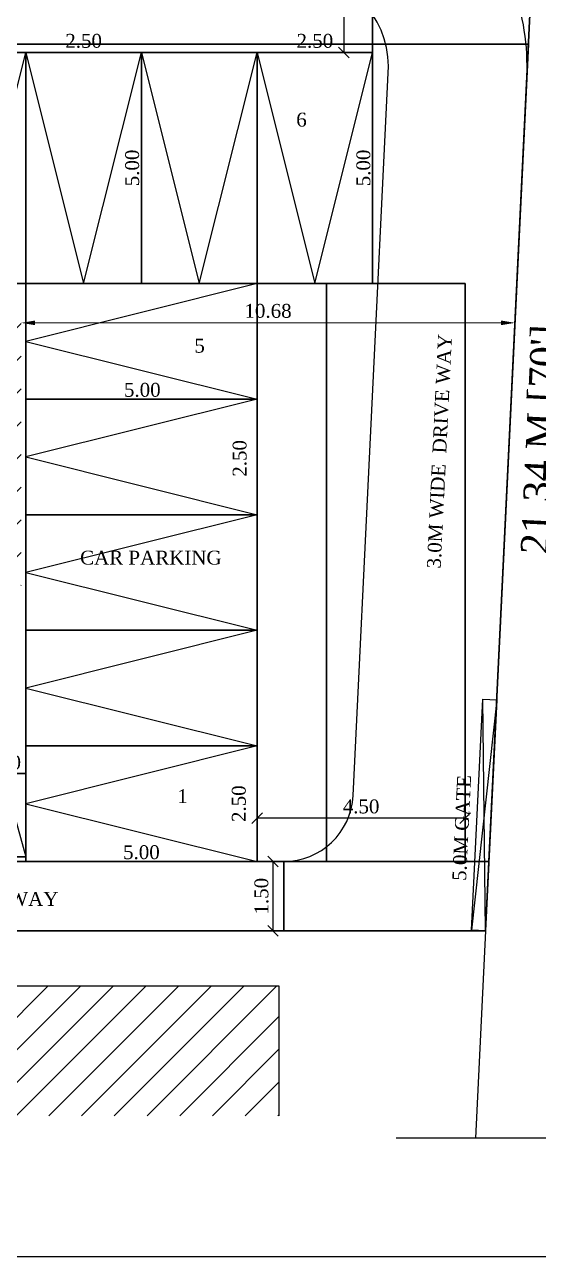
# Model space of a CAD drawing. Header units: metres. Extents: x 2 to 142, y 1 to 82.
# Drawn here: x 37.9 to 49, y 2.11 to 28.75 of the extents above; entities that cross this region are included whole.
import ezdxf

# ---------------------------------------------------------------- set-up
doc = ezdxf.new("R2010")
doc.units = ezdxf.units.M
doc.header["$MEASUREMENT"] = 0
doc.linetypes.add('ACAD_ISO02W100', pattern=[15, 12, -3])
doc.layers.add('0-CAR', color=5, linetype='Continuous')
doc.layers.add('0-TW', color=5, linetype='Continuous')
for name, color, linetype, lineweight in [('BLK_1_LVL_0_SIDE_SETBACK1', 171, 'Continuous', 30), ('DRIVE_WAY', 254, 'Continuous', 30), ('PARKING_SLOT', 30, 'Continuous', 30), ('PER_AISLE_WIDTH', 5, 'Continuous', 30), ('PLOT_BOUNDARY', 70, 'Continuous', 30), ('TWO_WHEELER_DRIVE_WAY', 6, 'Continuous', 30), ('TWO_WHEELER_PARKING', 2, 'Continuous', 30)]:
    doc.layers.add(name, color=color, linetype=linetype, lineweight=lineweight)
doc.styles.get("Standard").update_dxf_attribs({"font": 'BOOKOS.TTF'})
doc.dimstyles.new('BOU', dxfattribs={"dimtxt": 0.6, "dimasz": 0.18, "dimexe": 0.18, "dimexo": 0, "dimgap": 0.2, "dimtad": 1, "dimzin": 0, "dimdsep": 46, "dimtxsty": 'Standard', "dimblk": 'OBLIQUE', "dimcen": 0.09, "dimdle": 0.18, "dimse1": 1, "dimse2": 1, "dimsd1": 1, "dimsd2": 1, "dimclrd": 256, "dimclrt": 256, "dimadec": 0, "dimazin": 0, "dimtfac": 1, "dimtix": 1, "dimtmove": 0, "dimatfit": 3, "dimldrblk": 'OBLIQUE', "dimfxl": 0, "dimtolj": 1, "dimtzin": 0, "dimlwd": 13, "dimarcsym": 0})
doc.dimstyles.new('M', dxfattribs={"dimtxt": 0.3, "dimasz": 0.23, "dimexe": 0.18, "dimexo": 0.0625, "dimgap": 0.09, "dimtad": 1, "dimzin": 0, "dimdsep": 46, "dimtxsty": 'Standard', "dimblk": 'OBLIQUE', "dimcen": 0.09, "dimclrd": 256, "dimclre": 256, "dimclrt": 256, "dimadec": 0, "dimazin": 0, "dimtfac": 1, "dimtix": 1, "dimtofl": 0, "dimtmove": 0, "dimatfit": 3, "dimfxl": 0, "dimtolj": 1, "dimtzin": 0, "dimarcsym": 0})
doc.dimstyles.new('S', dxfattribs={"dimtxt": 0.3, "dimasz": 0.12, "dimexe": 0.01, "dimexo": 0.2, "dimgap": 0.04, "dimtad": 1, "dimzin": 1, "dimdsep": 46, "dimtxsty": 'Standard', "dimcen": 2.5, "dimse1": 1, "dimse2": 1, "dimsd1": 1, "dimsd2": 1, "dimclrd": 3, "dimclrt": 256, "dimadec": 0, "dimazin": 0, "dimtfac": 1, "dimtix": 1, "dimtmove": 0, "dimatfit": 3, "dimfxl": 0, "dimlwd": 13, "dimarcsym": 0})
doc.dimstyles.new('SS', dxfattribs={"dimtxt": 0.3, "dimasz": 0.3, "dimexe": 0.01, "dimexo": 0.2, "dimgap": 0.1, "dimtad": 1, "dimzin": 1, "dimdsep": 46, "dimtxsty": 'Standard', "dimcen": 2.5, "dimse1": 1, "dimse2": 1, "dimclrd": 256, "dimclrt": 256, "dimadec": 0, "dimazin": 0, "dimtfac": 1, "dimtix": 1, "dimtmove": 0, "dimatfit": 3, "dimfxl": 0, "dimlwd": 13, "dimarcsym": 0})

# ---------------------------------------------------------------- blocks, each defined once
blk = doc.blocks.new('*D52')
at = {"lineweight": 13}
blk.add_line((48.198, 22.302), (38.122, 22.302), dxfattribs=at)
for points in [[(38.122, 22.352), (38.122, 22.252), (37.822, 22.302)], [(48.198, 22.352), (48.198, 22.252), (48.498, 22.302)]]:
    blk.add_solid(points)
at = {"layer": 'Defpoints', "color": 0}
for p in [(37.822, 22.302), (37.822, 22.302), (48.498, 22.302)]:
    blk.add_point(p, dxfattribs=at)
at = {"insert": (43.16, 22.558), "char_height": 0.3, "attachment_point": 5}
blk.add_mtext('10.68', dxfattribs=at)
blk = doc.blocks.new('*D19')
at = {"layer": 'Defpoints', "color": 0}
for p in [(8.622, 9.152), (47.862, 9.152), (47.862, 8.046)]:
    blk.add_point(p, dxfattribs=at)
at = {"insert": (28.242, 8.661), "char_height": 0.6, "attachment_point": 5}
blk.add_mtext('\\A1;39.24 M [128\'-9"]', dxfattribs=at)
blk = doc.blocks.new('_Oblique')
at = {"color": 0, "linetype": 'ByBlock', "lineweight": -2}
blk.add_line((-0.5, -0.5), (0.5, 0.5), dxfattribs=at)
blk = doc.blocks.new('*D30')
at = {"layer": 'Defpoints', "color": 0}
for p in [(48.894, 30.468), (50.231, 30.403), (47.862, 9.152)]:
    blk.add_point(p, dxfattribs=at)
at = {"insert": (49.101, 19.775), "char_height": 0.6, "attachment_point": 5, "rotation": 87.2284}
blk.add_mtext("\\A1;21.34 M [70']", dxfattribs=at)
blk = doc.blocks.new('*D265')
at = {"layer": 'Defpoints', "color": 0}
for p in [(37.922, 28.198), (37.922, 28.152), (40.422, 28.152)]:
    blk.add_point(p, dxfattribs=at)
at = {"insert": (39.172, 28.398), "char_height": 0.3, "attachment_point": 5}
blk.add_mtext('2.50', dxfattribs=at)
blk = doc.blocks.new('*D266')
at = {"layer": 'Defpoints', "color": 0}
for p in [(40.422, 28.152), (40.422, 28.152), (40.422, 23.152)]:
    blk.add_point(p, dxfattribs=at)
at = {"insert": (40.224, 25.652), "char_height": 0.3, "attachment_point": 5, "rotation": 90}
blk.add_mtext('5.00', dxfattribs=at)
blk = doc.blocks.new('*D269')
at = {"layer": 'Defpoints', "color": 0}
for p in [(36.922, 12.552), (37.922, 12.595), (37.922, 12.552)]:
    blk.add_point(p, dxfattribs=at)
at = {"insert": (37.422, 12.79), "char_height": 0.3, "attachment_point": 5}
blk.add_mtext('1.00', dxfattribs=at)
blk = doc.blocks.new('*D272')
at = {"layer": 'Defpoints', "color": 0}
for p in [(42.922, 28.198), (42.922, 28.152), (45.422, 28.152)]:
    blk.add_point(p, dxfattribs=at)
at = {"insert": (44.172, 28.398), "char_height": 0.3, "attachment_point": 5}
blk.add_mtext('2.50', dxfattribs=at)
blk = doc.blocks.new('*D273')
at = {"layer": 'Defpoints', "color": 0}
for p in [(45.422, 28.152), (45.422, 28.152), (45.422, 23.152)]:
    blk.add_point(p, dxfattribs=at)
at = {"insert": (45.224, 25.652), "char_height": 0.3, "attachment_point": 5, "rotation": 90}
blk.add_mtext('5.00', dxfattribs=at)
blk = doc.blocks.new('*D274')
at = {"layer": 'Defpoints', "color": 0}
for p in [(37.922, 10.652), (42.922, 10.652), (42.922, 10.652)]:
    blk.add_point(p, dxfattribs=at)
at = {"insert": (40.422, 10.85), "char_height": 0.3, "attachment_point": 5}
blk.add_mtext('5.00', dxfattribs=at)
blk = doc.blocks.new('*D275')
at = {"layer": 'Defpoints', "color": 0}
for p in [(42.73, 13.152), (42.922, 13.152), (42.922, 10.652)]:
    blk.add_point(p, dxfattribs=at)
at = {"insert": (42.53, 11.902), "char_height": 0.3, "attachment_point": 5, "rotation": 90}
blk.add_mtext('2.50', dxfattribs=at)
blk = doc.blocks.new('*D276')
at = {"layer": 'Defpoints', "color": 0}
for p in [(42.941, 20.652), (37.941, 18.12), (42.941, 18.12)]:
    blk.add_point(p, dxfattribs=at)
at = {"insert": (40.441, 20.85), "char_height": 0.3, "attachment_point": 5}
blk.add_mtext('5.00', dxfattribs=at)
blk = doc.blocks.new('*D277')
at = {"layer": 'Defpoints', "color": 0}
for p in [(42.749, 20.62), (42.941, 20.62), (42.941, 18.12)]:
    blk.add_point(p, dxfattribs=at)
at = {"insert": (42.548, 19.37), "char_height": 0.3, "attachment_point": 5, "rotation": 90}
blk.add_mtext('2.50', dxfattribs=at)
blk = doc.blocks.new('*D280')
at = {"layer": 'Defpoints', "color": 0}
for p in [(45.422, 32.652), (44.798, 28.152), (45.422, 28.152)]:
    blk.add_point(p, dxfattribs=at)
at = {"layer": 'PER_AISLE_WIDTH', "lineweight": -2}
for p, q in [((45.359, 32.652), (44.618, 32.652)), ((44.798, 32.652), (44.798, 28.152)), ((45.359, 28.152), (44.618, 28.152))]:
    blk.add_line(p, q, dxfattribs=at)
at = {"layer": 'PER_AISLE_WIDTH', "lineweight": -2, "xscale": 0.23, "yscale": 0.23, "zscale": 0.23}
for p, rotation in [((44.798, 32.652), 90), ((44.798, 28.152), 270)]:
    blk.add_blockref('_Oblique', p, dxfattribs=dict(at, rotation=rotation))
at = {"layer": 'PER_AISLE_WIDTH', "insert": (44.551, 30.402), "char_height": 0.3, "attachment_point": 5, "rotation": 90}
blk.add_mtext('\\A1;4.50', dxfattribs=at)
blk = doc.blocks.new('*D281')
at = {"layer": 'Defpoints', "color": 0}
for p in [(42.922, 11.592), (42.922, 10.652), (47.422, 10.652)]:
    blk.add_point(p, dxfattribs=at)
at = {"layer": 'PER_AISLE_WIDTH', "lineweight": -2}
for p, q in [((42.922, 10.715), (42.922, 11.772)), ((47.422, 10.715), (47.422, 11.772)), ((47.422, 11.592), (42.922, 11.592))]:
    blk.add_line(p, q, dxfattribs=at)
at = {"layer": 'PER_AISLE_WIDTH', "lineweight": -2, "xscale": 0.23, "yscale": 0.23, "zscale": 0.23, "rotation": 180}
blk.add_blockref('_Oblique', (42.922, 11.592), dxfattribs=at)
at = {"layer": 'PER_AISLE_WIDTH', "lineweight": -2, "xscale": 0.23, "yscale": 0.23, "zscale": 0.23}
blk.add_blockref('_Oblique', (47.422, 11.592), dxfattribs=at)
at = {"layer": 'PER_AISLE_WIDTH', "insert": (45.172, 11.84), "char_height": 0.3, "attachment_point": 5}
blk.add_mtext('\\A1;4.50', dxfattribs=at)
blk = doc.blocks.new('*D282')
at = {"layer": 'Defpoints', "color": 0}
for p in [(43.267, 10.652), (43.5, 10.652), (43.5, 9.152)]:
    blk.add_point(p, dxfattribs=at)
at = {"layer": 'TWO_WHEELER_DRIVE_WAY', "lineweight": -2}
for p, q in [((43.437, 10.652), (43.087, 10.652)), ((43.267, 9.152), (43.267, 10.652)), ((43.437, 9.152), (43.087, 9.152))]:
    blk.add_line(p, q, dxfattribs=at)
at = {"layer": 'TWO_WHEELER_DRIVE_WAY', "lineweight": -2, "xscale": 0.23, "yscale": 0.23, "zscale": 0.23}
for p, rotation in [((43.267, 10.652), 90), ((43.267, 9.152), 270)]:
    blk.add_blockref('_Oblique', p, dxfattribs=dict(at, rotation=rotation))
at = {"layer": 'TWO_WHEELER_DRIVE_WAY', "insert": (43.019, 9.902), "char_height": 0.3, "attachment_point": 5, "rotation": 90}
blk.add_mtext('\\A1;1.50', dxfattribs=at)

msp = doc.modelspace()

# ---------------------------------------------------------------- hatches: boundary and pattern name
at = {"linetype": 'ByBlock', "lineweight": -2}
h = msp.add_hatch(dxfattribs=at)
h.set_pattern_fill('ANSI31', color=3, scale=4)
h.set_pattern_definition([(45, (-16856.94177, 1486.8422), (-0.35355339, 0.35355339), [])])
h.paths.add_polyline_path([(30.192, 19.342), (25.702, 19.342), (25.702, 17.252), (23.462, 17.252), (23.462, 16.622), (20.572, 16.622), (20.572, 13.272), (30.422, 13.272), (30.422, 13.722), (30.192, 13.722)])
h.paths.add_polyline_path([(31.642, 22.302), (30.422, 22.302), (30.422, 24.902), (29.812, 24.902), (25.472, 24.902), (25.472, 24.832), (19.972, 24.832), (19.972, 20.332), (20.572, 20.332), (20.572, 16.622), (23.462, 16.622), (23.462, 17.252), (25.702, 17.252), (25.702, 19.342), (30.192, 19.342), (30.192, 13.722), (33.222, 13.722), (33.222, 16.622), (37.822, 16.622), (37.822, 22.302)])
h.paths.add_polyline_path([(30.553, 12.943), (30.553, 14.054), (29.908, 14.054), (29.908, 12.943)], flags=9)
h.paths.add_polyline_path([(24.945, 13.141), (26.055, 13.141), (26.055, 13.786), (24.945, 13.786)], flags=9)
h.paths.add_polyline_path([(24.019, 16.386), (24.019, 17.496), (23.374, 17.496), (23.374, 16.386)], flags=24)
h.paths.add_polyline_path([(30.318, 15.977), (30.318, 17.088), (29.673, 17.088), (29.673, 15.977)], flags=24)
h.paths.add_polyline_path([(21.108, 14.394), (21.108, 15.504), (20.463, 15.504), (20.463, 14.394)], flags=24)
h.paths.add_polyline_path([(22.744, 14.917), (28.166, 14.917), (28.166, 15.383), (22.744, 15.383)], flags=24)
h.paths.add_polyline_path([(19.717, 20.201), (20.827, 20.201), (20.827, 20.846), (19.717, 20.846)], flags=9)
h.paths.add_polyline_path([(20.487, 22.029), (20.487, 23.14), (19.842, 23.14), (19.842, 22.029)], flags=9)
h.paths.add_polyline_path([(22.162, 24.307), (23.272, 24.307), (23.272, 24.953), (22.162, 24.953)], flags=9)
h.paths.add_polyline_path([(25.603, 24.312), (25.603, 25.422), (24.958, 25.422), (24.958, 24.312)], flags=9)
h.paths.add_polyline_path([(27.395, 24.431), (28.505, 24.431), (28.505, 25.077), (27.395, 25.077)], flags=9)
h.paths.add_polyline_path([(30.548, 23.048), (30.548, 24.158), (29.903, 24.158), (29.903, 23.048)], flags=25)
h.paths.add_polyline_path([(33.566, 21.699), (34.676, 21.699), (34.676, 22.344), (33.566, 22.344)], flags=24)
h.paths.add_polyline_path([(37.953, 18.903), (37.953, 20.014), (37.308, 20.014), (37.308, 18.903)], flags=9)
h.paths.add_polyline_path([(34.969, 16.491), (36.079, 16.491), (36.079, 17.136), (34.969, 17.136)], flags=25)
h.paths.add_polyline_path([(33.348, 14.618), (33.348, 15.728), (32.703, 15.728), (32.703, 14.618)], flags=25)
h.paths.add_polyline_path([(31.267, 13.596), (32.377, 13.596), (32.377, 14.242), (31.267, 14.242)], flags=9)
h.paths.add_polyline_path([(21.465, 16.496), (22.575, 16.496), (22.575, 17.142), (21.465, 17.142)], flags=24)
h.paths.add_polyline_path([(24.026, 17.126), (25.137, 17.126), (25.137, 17.772), (24.026, 17.772)], flags=24)
h.paths.add_polyline_path([(25.828, 17.745), (25.828, 18.856), (25.183, 18.856), (25.183, 17.745)], flags=24)
h.paths.add_polyline_path([(27.397, 19.211), (28.507, 19.211), (28.507, 19.856), (27.397, 19.856)], flags=24)
h.paths.add_polyline_path([(32.516, 18.525), (35.913, 18.525), (35.913, 18.99), (32.516, 18.99)], flags=24)
h.paths.add_polyline_path([(23.447, 21.202), (26.843, 21.202), (26.843, 21.668), (23.447, 21.668)], flags=24)
h = msp.add_hatch(dxfattribs=at)
h.set_pattern_fill('ANSI31', color=3, scale=4)
h.set_pattern_definition([(45, (-16856.94177, 1504.4647), (-0.35355339, 0.35355339), [])])
h.paths.add_polyline_path([(43.402, 7.955), (13.922, 7.955), (13.922, 5.152), (43.402, 5.152)])
h.paths.add_polyline_path([(25.888, 5.707), (30.804, 5.707), (30.804, 6.327), (25.888, 6.327)], flags=16)
h.paths.add_polyline_path([(25.935, 6.527), (33.333, 6.527), (33.333, 7.157), (25.935, 7.157)], flags=16)

# ---------------------------------------------------------------- linework, layer by layer
at = {"color": 4}
for p, q in [((44.998, 12.08), (45.761, 27.852)), ((43.5, 10.652), (22.742, 10.652))]:
    msp.add_line(p, q, dxfattribs=at)
at = {"color": 1}
for p, q in [((47.862, 9.152), (47.645, 4.667)), ((43.402, 7.955), (13.922, 7.955)), ((43.402, 5.152), (43.402, 7.955))]:
    msp.add_line(p, q, dxfattribs=at)
at = {"color": 2}
msp.add_line((2.246, 2.112), (142.246, 2.112), dxfattribs=at)
at = {"color": 6}
msp.add_lwpolyline([(8.622, 9.152), (8.622, 32.852), (45.352, 32.852), (48.894, 30.468), (47.862, 9.152)], close=True, dxfattribs=at)
at = {"color": 5}
msp.add_lwpolyline([(48.104, 14.147), (47.862, 9.152), (47.562, 9.167), (47.804, 14.161), (48.104, 14.147), (47.562, 9.167), (47.862, 9.152), (47.804, 14.161)], dxfattribs=at)
msp.add_lwpolyline([(64.573, 4.667), (54.679, 4.667), (54.679, 3.908), (52.044, 5.43), (52.044, 4.667), (45.927, 4.667)])
at = {"color": 4}
for centre, radius, start, end in [((43.761, 27.852), 5, 357.2284, 90), ((43.761, 27.852), 2, 0, 90), ((43.5, 12.152), 1.5, 270, 357.2284)]:
    msp.add_arc(centre, radius, start, end, dxfattribs=at)
at = {"layer": '0-CAR'}
for points in [[(35.422, 28.152), (35.422, 23.152), (37.922, 23.152), (37.922, 28.152), (35.422, 28.152), (36.672, 23.152), (37.922, 28.152)], [(37.922, 28.152), (37.922, 23.152), (40.422, 23.152), (40.422, 28.152), (37.922, 28.152), (39.172, 23.152), (40.422, 28.152)], [(40.422, 28.152), (40.422, 23.152), (42.922, 23.152), (42.922, 28.152), (40.422, 28.152), (41.672, 23.152), (42.922, 28.152)], [(42.922, 28.152), (42.922, 23.152), (45.422, 23.152), (45.422, 28.152), (42.922, 28.152), (44.172, 23.152), (45.422, 28.152)], [(42.922, 23.152), (37.922, 23.152), (37.922, 20.652), (42.922, 20.652), (42.922, 23.152), (37.922, 21.902), (42.922, 20.652)], [(42.922, 20.652), (37.922, 20.652), (37.922, 18.152), (42.922, 18.152), (42.922, 20.652), (37.922, 19.402), (42.922, 18.152)], [(42.922, 18.152), (37.922, 18.152), (37.922, 15.652), (42.922, 15.652), (42.922, 18.152), (37.922, 16.902), (42.922, 15.652)], [(42.922, 15.652), (37.922, 15.652), (37.922, 13.152), (42.922, 13.152), (42.922, 15.652), (37.922, 14.402), (42.922, 13.152)], [(42.922, 13.152), (37.922, 13.152), (37.922, 10.652), (42.922, 10.652), (42.922, 13.152), (37.922, 11.902), (42.922, 10.652)]]:
    msp.add_lwpolyline(points, dxfattribs=at)
at = {"layer": '0-TW'}
msp.add_lwpolyline([(36.922, 10.752), (36.922, 12.552), (37.922, 12.552), (37.922, 10.752), (36.922, 10.752), (37.422, 12.552), (37.922, 10.752)], dxfattribs=at)
at = {"layer": 'BLK_1_LVL_0_SIDE_SETBACK1', "color": 171}
msp.add_lwpolyline([(48.79, 28.332), (19.972, 28.332), (19.972, 20.332), (18.452, 20.332), (18.452, 10.652), (47.935, 10.652)], close=True, dxfattribs=at)
at = {"layer": 'DRIVE_WAY', "color": 254}
msp.add_lwpolyline([(47.422, 10.652), (44.422, 10.652), (44.422, 23.152), (47.422, 23.152)], close=True, dxfattribs=at)
at = {"layer": 'PARKING_SLOT', "color": 30}
for points in [[(37.922, 28.152), (35.422, 28.152), (35.422, 23.152), (37.922, 23.152)], [(40.422, 28.152), (37.922, 28.152), (37.922, 23.152), (40.422, 23.152)], [(42.922, 28.152), (40.422, 28.152), (40.422, 23.152), (42.922, 23.152)], [(45.422, 28.152), (42.922, 28.152), (42.922, 23.152), (45.422, 23.152)], [(42.922, 20.652), (42.922, 23.152), (37.922, 23.152), (37.922, 20.652)], [(42.922, 18.152), (42.922, 20.652), (37.922, 20.652), (37.922, 18.152)], [(42.922, 15.652), (42.922, 18.152), (37.922, 18.152), (37.922, 15.652)], [(42.922, 13.152), (42.922, 15.652), (37.922, 15.652), (37.922, 13.152)], [(42.922, 10.652), (42.922, 13.152), (37.922, 13.152), (37.922, 10.652)]]:
    msp.add_lwpolyline(points, close=True, dxfattribs=at)
at = {"layer": 'PER_AISLE_WIDTH', "color": 5}
for points in [[(45.422, 28.152), (30.422, 28.152), (30.422, 32.652), (45.422, 32.652)], [(42.922, 23.152), (47.422, 23.152), (47.422, 10.652), (42.922, 10.652)]]:
    msp.add_lwpolyline(points, close=True, dxfattribs=at)
at = {"layer": 'PLOT_BOUNDARY', "color": 70}
msp.add_lwpolyline([(47.862, 9.152), (48.894, 30.468), (45.352, 32.852), (8.622, 32.852), (8.622, 9.152)], close=True, dxfattribs=at)
at = {"layer": 'TWO_WHEELER_DRIVE_WAY', "color": 6}
msp.add_lwpolyline([(43.5, 10.652), (22.742, 10.652), (22.742, 9.152), (43.5, 9.152)], close=True, dxfattribs=at)
at = {"layer": 'TWO_WHEELER_PARKING', "color": 2}
msp.add_lwpolyline([(36.922, 10.752), (37.922, 10.752), (37.922, 12.552), (36.922, 12.552)], close=True, dxfattribs=at)

# ---------------------------------------------------------------- texts
at = {"linetype": 'ACAD_ISO02W100', "lineweight": 15}
for s, p in [('6', (43.77, 26.547)), ('5', (41.567, 21.657)), ('CAR PARKING', (39.096, 17.074)), ('1', (41.198, 11.915)), ('1.50m WIDE TWO WHEELER DRIVE WAY', (30.07, 9.693))]:
    msp.add_text(s, height=0.3, dxfattribs=at).set_placement(p)
for s, p in [('3.0M WIDE  DRIVE WAY', (46.892, 16.984)), ('5.0M GATE', (47.441, 10.228))]:
    msp.add_text(s, height=0.3, rotation=87.2284, dxfattribs=at).set_placement(p)

# ---------------------------------------------------------------- dimensions: what is measured, and where the dimension line sits
dim = msp.add_aligned_dim(p1=(47.862, 9.152), p2=(48.894, 30.468), distance=-1.339, dimstyle='BOU', override={"dimpost": ' M'})
dim.commit()
dim.dimension.update_dxf_attribs({"geometry": '*D30', "text_midpoint": (49.101, 19.775)})
for base, p1, p2, dimstyle, picture, middle in [((37.922, 28.198), (40.422, 28.152), (37.922, 28.152), 'S', '*D265', (39.172, 28.398)), ((42.922, 28.198), (45.422, 28.152), (42.922, 28.152), 'S', '*D272', (44.172, 28.398)), ((37.822, 22.302), (48.498, 22.302), (37.822, 22.302), 'SS', '*D52', (43.16, 22.558)), ((37.922, 12.595), (36.922, 12.552), (37.922, 12.552), 'S', '*D269', (37.422, 12.79)), ((42.922, 10.652), (37.922, 10.652), (42.922, 10.652), 'S', '*D274', (40.422, 10.85))]:
    dim = msp.add_linear_dim(base=base, p1=p1, p2=p2, dimstyle=dimstyle)
    dim.commit()
    dim.dimension.update_dxf_attribs({"geometry": picture, "text_midpoint": middle})
for base, p1, p2, picture, middle in [((40.422, 28.152), (40.422, 23.152), (40.422, 28.152), '*D266', (40.224, 25.652)), ((45.422, 28.152), (45.422, 23.152), (45.422, 28.152), '*D273', (45.224, 25.652)), ((42.749, 20.62), (42.941, 18.12), (42.941, 20.62), '*D277', (42.548, 19.37)), ((42.73, 13.152), (42.922, 10.652), (42.922, 13.152), '*D275', (42.53, 11.902))]:
    dim = msp.add_linear_dim(base=base, p1=p1, p2=p2, angle=90, dimstyle='S')
    dim.commit()
    dim.dimension.update_dxf_attribs({"geometry": picture, "text_midpoint": middle})
dim = msp.add_linear_dim(base=(42.941, 20.652), p1=(37.941, 18.12), p2=(42.941, 18.12), dimstyle='S')
dim.commit()
dim.dimension.update_dxf_attribs({"geometry": '*D276', "text_midpoint": (40.441, 20.652), "dimtype": 160})
dim = msp.add_linear_dim(base=(47.862, 8.046), p1=(8.622, 9.152), p2=(47.862, 9.152), dimstyle='BOU', override={"dimpost": ' M'})
dim.commit()
dim.dimension.update_dxf_attribs({"geometry": '*D19', "text_midpoint": (28.242, 8.046), "dimtype": 160})
at = {"layer": 'PER_AISLE_WIDTH', "color": 5}
dim = msp.add_linear_dim(base=(44.798, 28.152), p1=(45.422, 32.652), p2=(45.422, 28.152), angle=90, dimstyle='M', dxfattribs=at)
dim.commit()
dim.dimension.update_dxf_attribs({"geometry": '*D280', "text_midpoint": (44.551, 30.402)})
dim = msp.add_linear_dim(base=(42.922, 11.592), p1=(47.422, 10.652), p2=(42.922, 10.652), dimstyle='M', dxfattribs=at)
dim.commit()
dim.dimension.update_dxf_attribs({"geometry": '*D281', "text_midpoint": (45.172, 11.84)})
at = {"layer": 'TWO_WHEELER_DRIVE_WAY', "color": 6}
dim = msp.add_linear_dim(base=(43.267, 10.652), p1=(43.5, 9.152), p2=(43.5, 10.652), angle=90, dimstyle='M', dxfattribs=at)
dim.commit()
dim.dimension.update_dxf_attribs({"geometry": '*D282', "text_midpoint": (43.019, 9.902)})

doc.saveas('drawing.dxf')
